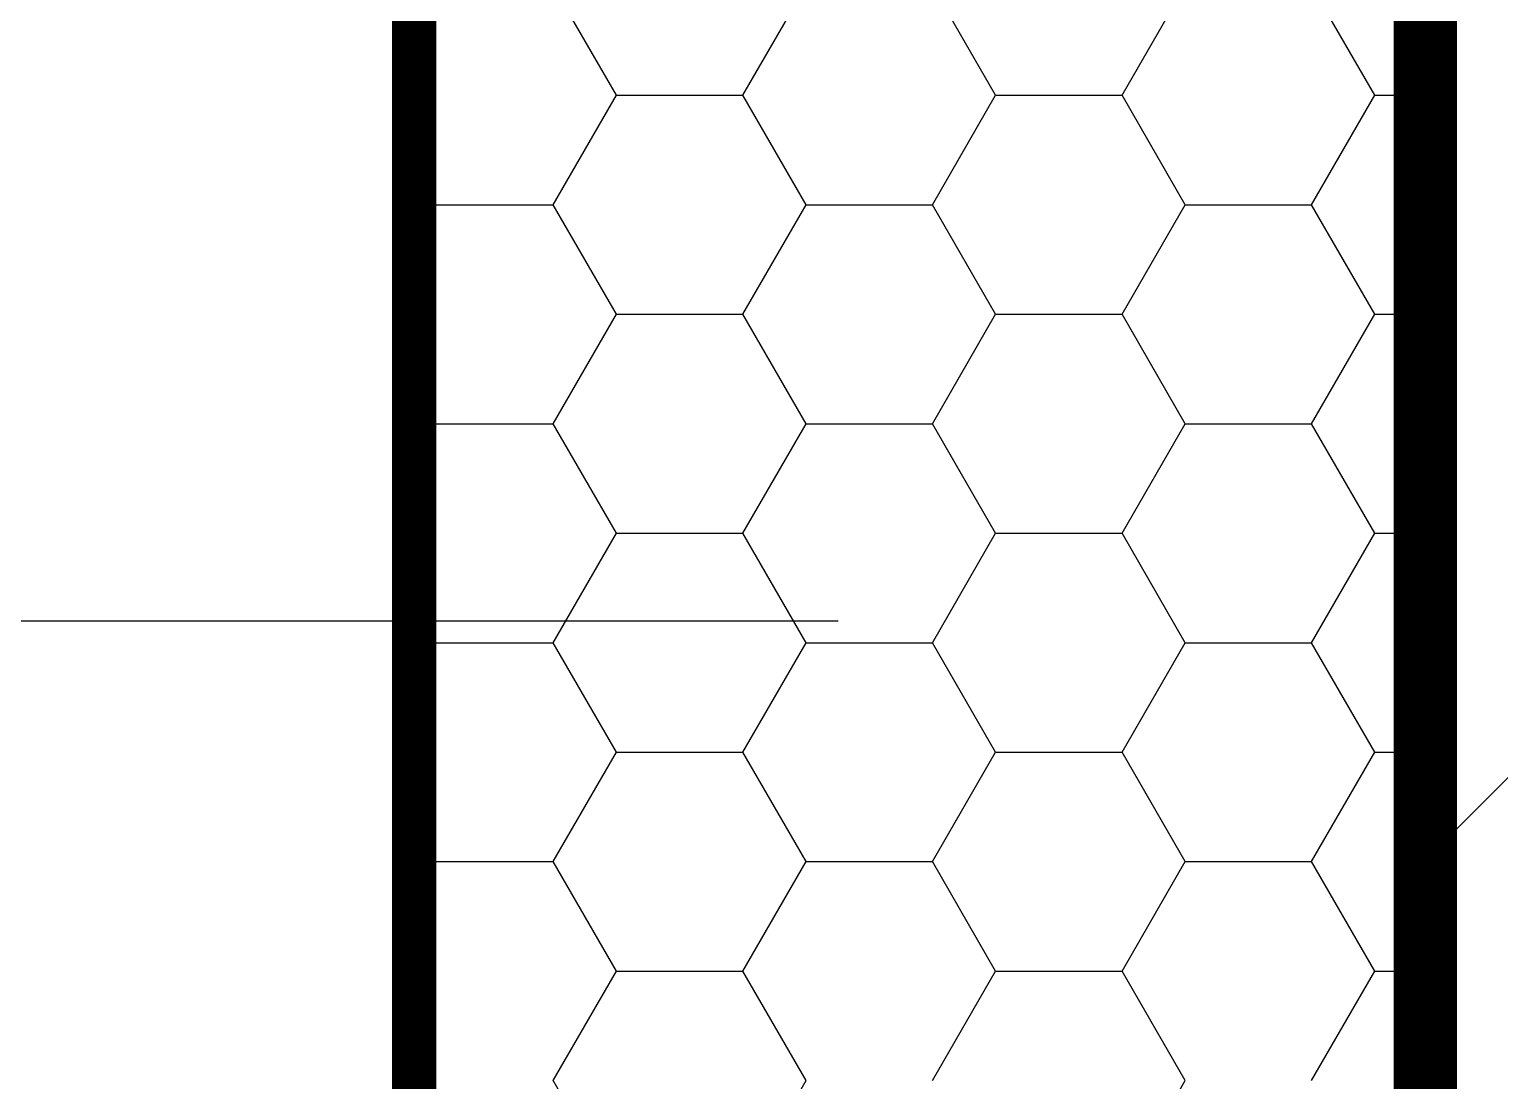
# Model space of a CAD drawing. Extents: x 0 to 21025, y 0 to 14850.
# Drawn here: x 5865 to 6155.8, y 12124.1 to 12331.9 of the extents above; entities that cross this region are included whole.
import ezdxf

# ---------------------------------------------------------------- set-up
doc = ezdxf.new("R2010")
doc.units = 0
doc.header["$LTSCALE"] = 175
doc.layers.get('0').update_dxf_attribs({"linetype": 'CONTINUOUS'})
for name, color, linetype in [('DAEMMUNG', 4, 'CONTINUOUS'), ('LEGENDE-35', 7, 'CONTINUOUS'), ('MAUERWERK', 6, 'CONTINUOUS'), ('SCHRAFFUR', 2, 'CONTINUOUS')]:
    doc.layers.add(name, color=color, linetype=linetype)

# ---------------------------------------------------------------- blocks, each defined once
blk = doc.blocks.new('*X6')
at = {"color": 0}
blk.add_line((5710, 11366.854249), (6073.145751, 11730), dxfattribs=at)
blk = doc.blocks.new('*X7')
at = {"color": 0}
for p, q in [((5549.99996, 11518.137847), (5537.49996, 11539.788482)), ((5575.000004, 11518.137868), (5587.500004, 11539.788503)), ((5624.99996, 11518.137847), (5612.49996, 11539.788482)), ((5650.000003, 11518.137868), (5662.500003, 11539.788504)), ((5699.99996, 11518.137847), (5687.49996, 11539.788482)), ((5537.500004, 11496.487233), (5550.000004, 11518.137868)), ((5550, 11518.13782), (5575, 11518.13782)), ((5587.49996, 11496.487212), (5574.99996, 11518.137847)), ((5612.500003, 11496.487233), (5625.000003, 11518.137868)), ((5625, 11518.13782), (5650, 11518.13782)), ((5662.49996, 11496.487212), (5649.99996, 11518.137847)), ((5687.500003, 11496.487233), (5700.000003, 11518.137869)), ((5700, 11518.13782), (5710, 11518.13782)), ((5512.49996, 11496.487212), (5510, 11500.81727)), ((5510, 11492.1571), (5512.500004, 11496.487233)), ((5512.5, 11496.487185), (5537.5, 11496.487185)), ((5549.99996, 11474.836577), (5537.49996, 11496.487212)), ((5575.000003, 11474.836598), (5587.500003, 11496.487233)), ((5587.5, 11496.487185), (5612.5, 11496.487185)), ((5624.99996, 11474.836577), (5612.49996, 11496.487212)), ((5650.000003, 11474.836598), (5662.500003, 11496.487233)), ((5662.5, 11496.487185), (5687.5, 11496.487185)), ((5699.99996, 11474.836577), (5687.49996, 11496.487212)), ((5537.500004, 11453.185963), (5550.000004, 11474.836598)), ((5550, 11474.83655), (5575, 11474.83655)), ((5587.49996, 11453.185942), (5574.99996, 11474.836577)), ((5612.500003, 11453.185963), (5625.000003, 11474.836598)), ((5625, 11474.83655), (5650, 11474.83655)), ((5662.49996, 11453.185942), (5649.99996, 11474.836577)), ((5687.500003, 11453.185963), (5700.000003, 11474.836598)), ((5700, 11474.83655), (5710, 11474.83655)), ((5512.49996, 11453.185942), (5510, 11457.516)), ((5510, 11448.85583), (5512.500004, 11453.185963)), ((5512.5, 11453.185915), (5537.5, 11453.185915)), ((5549.99996, 11431.535307), (5537.49996, 11453.185942)), ((5575.000003, 11431.535328), (5587.500003, 11453.185963)), ((5587.5, 11453.185915), (5612.5, 11453.185915)), ((5624.99996, 11431.535307), (5612.49996, 11453.185942)), ((5650.000003, 11431.535328), (5662.500003, 11453.185963)), ((5662.5, 11453.185915), (5687.5, 11453.185915)), ((5699.99996, 11431.535307), (5687.49996, 11453.185942)), ((5537.500003, 11409.884693), (5550.000003, 11431.535328)), ((5550, 11431.53528), (5575, 11431.53528)), ((5587.49996, 11409.884672), (5574.99996, 11431.535307)), ((5612.500003, 11409.884693), (5625.000003, 11431.535328)), ((5625, 11431.53528), (5650, 11431.53528)), ((5662.49996, 11409.884672), (5649.99996, 11431.535307)), ((5687.500003, 11409.884693), (5700.000003, 11431.535328)), ((5700, 11431.53528), (5710, 11431.53528)), ((5512.49996, 11409.884672), (5510, 11414.21473)), ((5510, 11405.55456), (5512.500004, 11409.884693)), ((5512.5, 11409.884645), (5537.5, 11409.884645)), ((5549.99996, 11388.234037), (5537.49996, 11409.884672)), ((5575.000003, 11388.234058), (5587.500003, 11409.884693)), ((5587.5, 11409.884645), (5612.5, 11409.884645)), ((5624.99996, 11388.234037), (5612.49996, 11409.884672)), ((5650.000003, 11388.234058), (5662.500003, 11409.884693)), ((5662.5, 11409.884645), (5687.5, 11409.884645)), ((5699.99996, 11388.234037), (5687.49996, 11409.884672)), ((5537.500003, 11366.583423), (5550.000003, 11388.234058)), ((5550, 11388.23401), (5575, 11388.23401)), ((5587.49996, 11366.583402), (5574.99996, 11388.234037)), ((5612.500003, 11366.583423), (5625.000003, 11388.234058)), ((5625, 11388.23401), (5650, 11388.23401)), ((5662.49996, 11366.583402), (5649.99996, 11388.234037)), ((5687.500003, 11366.583423), (5700.000003, 11388.234058)), ((5700, 11388.23401), (5710, 11388.23401)), ((5512.49996, 11366.583402), (5510, 11370.91346)), ((5510, 11362.25329), (5512.500003, 11366.583423)), ((5512.5, 11366.583375), (5537.5, 11366.583375)), ((5549.99996, 11344.932767), (5537.49996, 11366.583402)), ((5575.000003, 11344.932788), (5587.500003, 11366.583423)), ((5587.5, 11366.583375), (5612.5, 11366.583375)), ((5624.99996, 11344.932767), (5612.49996, 11366.583402)), ((5650.000003, 11344.932788), (5662.500003, 11366.583423)), ((5662.5, 11366.583375), (5687.5, 11366.583375)), ((5699.99996, 11344.932766), (5687.49996, 11366.583401)), ((5537.500003, 11323.282153), (5550.000003, 11344.932788)), ((5550, 11344.93274), (5575, 11344.93274)), ((5587.49996, 11323.282132), (5574.99996, 11344.932767)), ((5612.500003, 11323.282153), (5625.000003, 11344.932788)), ((5625, 11344.93274), (5650, 11344.93274)), ((5662.49996, 11323.282131), (5649.99996, 11344.932766)), ((5687.500003, 11323.282153), (5700.000003, 11344.932788)), ((5700, 11344.93274), (5710, 11344.93274)), ((5512.499961, 11323.282132), (5510, 11327.61219)), ((5510, 11318.95202), (5512.500003, 11323.282153)), ((5549.99996, 11301.631497), (5537.49996, 11323.282132)), ((5575.000003, 11301.631518), (5587.500003, 11323.282153)), ((5650.000003, 11301.631518), (5662.500003, 11323.282153))]:
    blk.add_line(p, q, dxfattribs=at)

msp = doc.modelspace()

# ---------------------------------------------------------------- linework, layer by layer
at = {"layer": 'DAEMMUNG', "const_width": 8.75}
msp.add_lwpolyline([(5941.15625, 12530.782507), (5941.15625, 11278.282507), (6141.15625, 11278.282507), (6141.15625, 12530.782507)], dxfattribs=at)
at = {"layer": 'LEGENDE-35'}
msp.add_lwpolyline([(3625, 12215), (6025, 12215)], dxfattribs=at)
at = {"layer": 'MAUERWERK', "const_width": 12.5}
msp.add_lwpolyline([(6141.15625, 12530.782507), (6141.15625, 11664.071973)], dxfattribs=at)

# ---------------------------------------------------------------- block references
at = {"layer": 'SCHRAFFUR'}
for name in ['*X7', '*X6']:
    msp.add_blockref(name, (431.15625, 800.782507), dxfattribs=at)

doc.saveas('drawing.dxf')
